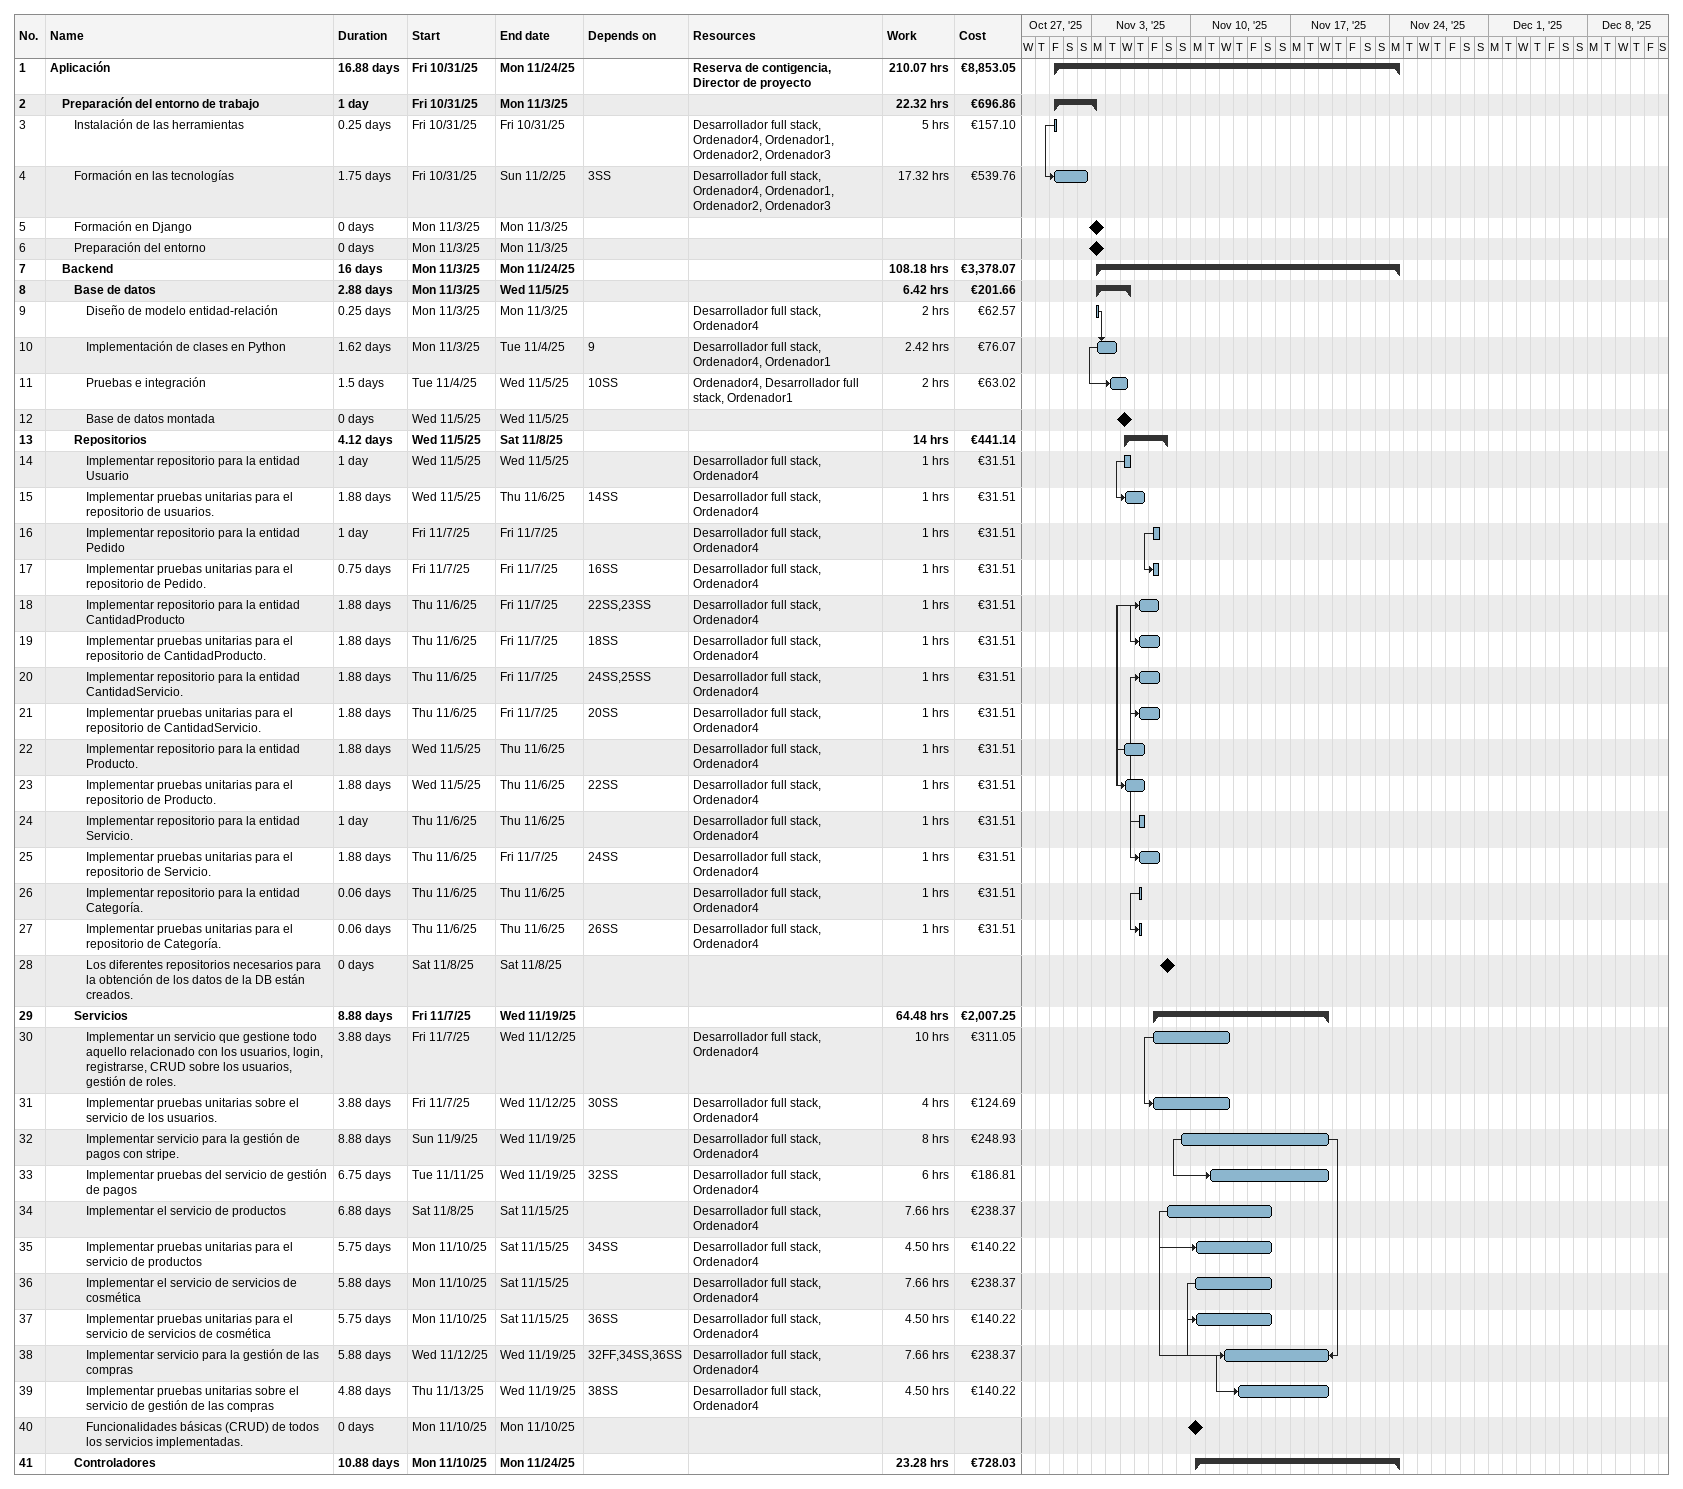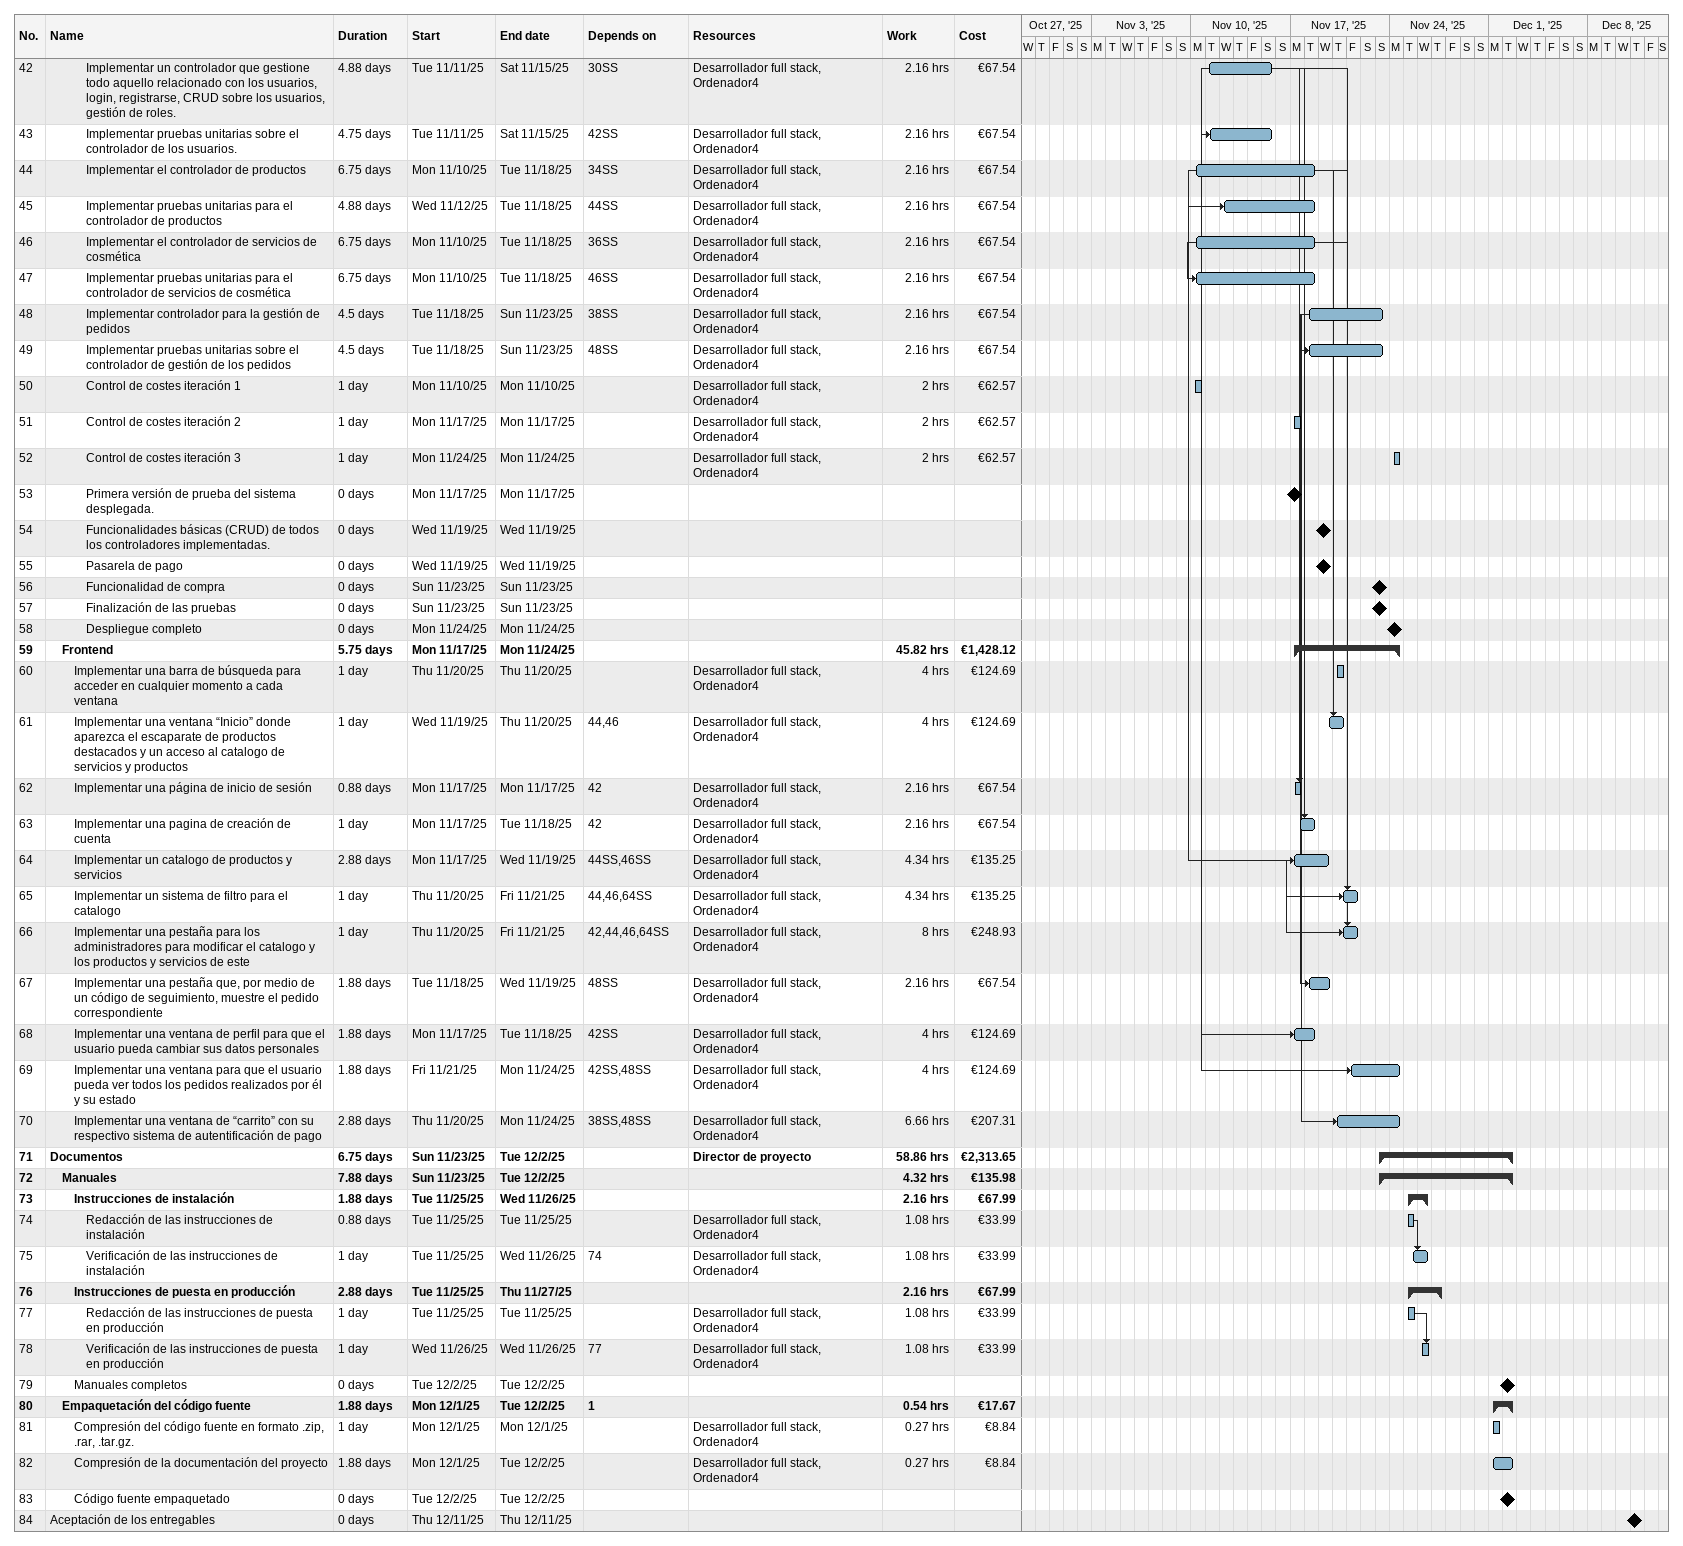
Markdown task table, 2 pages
| ID | Level | Task | Duration | Start | Finish | Predecessors | Resources | Work (h) | Cost (€) |
|---|---|---|---|---|---|---|---|---|---|
| 1 | 1 | **Aplicación** | 16.88d | 2025-10-31 | 2025-11-24 |  | Reserva de contigencia, Director de proyecto | 210.07 | 8853.05 |
| 2 | 2 | **Preparación del entorno de trabajo** | 1d | 2025-10-31 | 2025-11-03 |  |  | 22.32 | 696.86 |
| 3 | 3 | Instalación de las herramientas | 0.25d | 2025-10-31 | 2025-10-31 |  | Desarrollador full stack, Ordenador4, Ordenador1, Ordenador2, Ordenador3 | 5 | 157.10 |
| 4 | 3 | Formación en las tecnologías | 1.75d | 2025-10-31 | 2025-11-02 | 3SS | Desarrollador full stack, Ordenador4, Ordenador1, Ordenador2, Ordenador3 | 17.32 | 539.76 |
| 5 | 3 | Formación en Django | 0d | 2025-11-03 | 2025-11-03 |  |  |  |  |
| 6 | 3 | Preparación del entorno | 0d | 2025-11-03 | 2025-11-03 |  |  |  |  |
| 7 | 2 | **Backend** | 16d | 2025-11-03 | 2025-11-24 |  |  | 108.18 | 3378.07 |
| 8 | 3 | **Base de datos** | 2.88d | 2025-11-03 | 2025-11-05 |  |  | 6.42 | 201.66 |
| 9 | 4 | Diseño de modelo entidad-relación | 0.25d | 2025-11-03 | 2025-11-03 |  | Desarrollador full stack, Ordenador4 | 2 | 62.57 |
| 10 | 4 | Implementación de clases en Python | 1.62d | 2025-11-03 | 2025-11-04 | 9 | Desarrollador full stack, Ordenador4, Ordenador1 | 2.42 | 76.07 |
| 11 | 4 | Pruebas e integración | 1.5d | 2025-11-04 | 2025-11-05 | 10SS | Ordenador4, Desarrollador full stack, Ordenador1 | 2 | 63.02 |
| 12 | 4 | Base de datos montada | 0d | 2025-11-05 | 2025-11-05 |  |  |  |  |
| 13 | 3 | **Repositorios** | 4.12d | 2025-11-05 | 2025-11-08 |  |  | 14 | 441.14 |
| 14 | 4 | Implementar repositorio para la entidad Usuario | 1d | 2025-11-05 | 2025-11-05 |  | Desarrollador full stack, Ordenador4 | 1 | 31.51 |
| 15 | 4 | Implementar pruebas unitarias para el repositorio de usuarios. | 1.88d | 2025-11-05 | 2025-11-06 | 14SS | Desarrollador full stack, Ordenador4 | 1 | 31.51 |
| 16 | 4 | Implementar repositorio para la entidad Pedido | 1d | 2025-11-07 | 2025-11-07 |  | Desarrollador full stack, Ordenador4 | 1 | 31.51 |
| 17 | 4 | Implementar pruebas unitarias para el repositorio de Pedido. | 0.75d | 2025-11-07 | 2025-11-07 | 16SS | Desarrollador full stack, Ordenador4 | 1 | 31.51 |
| 18 | 4 | Implementar repositorio para la entidad CantidadProducto | 1.88d | 2025-11-06 | 2025-11-07 | 22SS, 23SS | Desarrollador full stack, Ordenador4 | 1 | 31.51 |
| 19 | 4 | Implementar pruebas unitarias para el repositorio de CantidadProducto. | 1.88d | 2025-11-06 | 2025-11-07 | 18SS | Desarrollador full stack, Ordenador4 | 1 | 31.51 |
| 20 | 4 | Implementar repositorio para la entidad CantidadServicio. | 1.88d | 2025-11-06 | 2025-11-07 | 24SS, 25SS | Desarrollador full stack, Ordenador4 | 1 | 31.51 |
| 21 | 4 | Implementar pruebas unitarias para el repositorio de CantidadServicio. | 1.88d | 2025-11-06 | 2025-11-07 | 20SS | Desarrollador full stack, Ordenador4 | 1 | 31.51 |
| 22 | 4 | Implementar repositorio para la entidad Producto. | 1.88d | 2025-11-05 | 2025-11-06 |  | Desarrollador full stack, Ordenador4 | 1 | 31.51 |
| 23 | 4 | Implementar pruebas unitarias para el repositorio de Producto. | 1.88d | 2025-11-05 | 2025-11-06 | 22SS | Desarrollador full stack, Ordenador4 | 1 | 31.51 |
| 24 | 4 | Implementar repositorio para la entidad Servicio. | 1d | 2025-11-06 | 2025-11-06 |  | Desarrollador full stack, Ordenador4 | 1 | 31.51 |
| 25 | 4 | Implementar pruebas unitarias para el repositorio de Servicio. | 1.88d | 2025-11-06 | 2025-11-07 | 24SS | Desarrollador full stack, Ordenador4 | 1 | 31.51 |
| 26 | 4 | Implementar repositorio para la entidad Categoría. | 0.06d | 2025-11-06 | 2025-11-06 |  | Desarrollador full stack, Ordenador4 | 1 | 31.51 |
| 27 | 4 | Implementar pruebas unitarias para el repositorio de Categoría. | 0.06d | 2025-11-06 | 2025-11-06 | 26SS | Desarrollador full stack, Ordenador4 | 1 | 31.51 |
| 28 | 4 | Los diferentes repositorios necesarios para la obtención de los datos de la DB están creados. | 0d | 2025-11-08 | 2025-11-08 |  |  |  |  |
| 29 | 3 | **Servicios** | 8.88d | 2025-11-07 | 2025-11-19 |  |  | 64.48 | 2007.25 |
| 30 | 4 | Implementar un servicio que gestione todo aquello relacionado con los usuarios, login, registrarse, CRUD sobre los usuarios, gestión de roles. | 3.88d | 2025-11-07 | 2025-11-12 |  | Desarrollador full stack, Ordenador4 | 10 | 311.05 |
| 31 | 4 | Implementar pruebas unitarias sobre el servicio de los usuarios. | 3.88d | 2025-11-07 | 2025-11-12 | 30SS | Desarrollador full stack, Ordenador4 | 4 | 124.69 |
| 32 | 4 | Implementar servicio para la gestión de pagos con stripe. | 8.88d | 2025-11-09 | 2025-11-19 |  | Desarrollador full stack, Ordenador4 | 8 | 248.93 |
| 33 | 4 | Implementar pruebas del servicio de gestión de pagos | 6.75d | 2025-11-11 | 2025-11-19 | 32SS | Desarrollador full stack, Ordenador4 | 6 | 186.81 |
| 34 | 4 | Implementar el servicio de productos | 6.88d | 2025-11-08 | 2025-11-15 |  | Desarrollador full stack, Ordenador4 | 7.66 | 238.37 |
| 35 | 4 | Implementar pruebas unitarias para el servicio de productos | 5.75d | 2025-11-10 | 2025-11-15 | 34SS | Desarrollador full stack, Ordenador4 | 4.50 | 140.22 |
| 36 | 4 | Implementar el servicio de servicios de cosmética | 5.88d | 2025-11-10 | 2025-11-15 |  | Desarrollador full stack, Ordenador4 | 7.66 | 238.37 |
| 37 | 4 | Implementar pruebas unitarias para el servicio de servicios de cosmética | 5.75d | 2025-11-10 | 2025-11-15 | 36SS | Desarrollador full stack, Ordenador4 | 4.50 | 140.22 |
| 38 | 4 | Implementar servicio para la gestión de las compras | 5.88d | 2025-11-12 | 2025-11-19 | 32FF, 34SS, 36SS | Desarrollador full stack, Ordenador4 | 7.66 | 238.37 |
| 39 | 4 | Implementar pruebas unitarias sobre el servicio de gestión de las compras | 4.88d | 2025-11-13 | 2025-11-19 | 38SS | Desarrollador full stack, Ordenador4 | 4.50 | 140.22 |
| 40 | 4 | Funcionalidades básicas (CRUD) de todos los servicios implementadas. | 0d | 2025-11-10 | 2025-11-10 |  |  |  |  |
| 41 | 3 | **Controladores** | 10.88d | 2025-11-10 | 2025-11-24 |  |  | 23.28 | 728.03 |
| 42 | 4 | Implementar un controlador que gestione todo aquello relacionado con los usuarios, login, registrarse, CRUD sobre los usuarios, gestión de roles. | 4.88d | 2025-11-11 | 2025-11-15 | 30SS | Desarrollador full stack, Ordenador4 | 2.16 | 67.54 |
| 43 | 4 | Implementar pruebas unitarias sobre el controlador de los usuarios. | 4.75d | 2025-11-11 | 2025-11-15 | 42SS | Desarrollador full stack, Ordenador4 | 2.16 | 67.54 |
| 44 | 4 | Implementar el controlador de productos | 6.75d | 2025-11-10 | 2025-11-18 | 34SS | Desarrollador full stack, Ordenador4 | 2.16 | 67.54 |
| 45 | 4 | Implementar pruebas unitarias para el controlador de productos | 4.88d | 2025-11-12 | 2025-11-18 | 44SS | Desarrollador full stack, Ordenador4 | 2.16 | 67.54 |
| 46 | 4 | Implementar el controlador de servicios de cosmética | 6.75d | 2025-11-10 | 2025-11-18 | 36SS | Desarrollador full stack, Ordenador4 | 2.16 | 67.54 |
| 47 | 4 | Implementar pruebas unitarias para el controlador de servicios de cosmética | 6.75d | 2025-11-10 | 2025-11-18 | 46SS | Desarrollador full stack, Ordenador4 | 2.16 | 67.54 |
| 48 | 4 | Implementar controlador para la gestión de pedidos | 4.5d | 2025-11-18 | 2025-11-23 | 38SS | Desarrollador full stack, Ordenador4 | 2.16 | 67.54 |
| 49 | 4 | Implementar pruebas unitarias sobre el controlador de gestión de los pedidos | 4.5d | 2025-11-18 | 2025-11-23 | 48SS | Desarrollador full stack, Ordenador4 | 2.16 | 67.54 |
| 50 | 4 | Control de costes iteración 1 | 1d | 2025-11-10 | 2025-11-10 |  | Desarrollador full stack, Ordenador4 | 2 | 62.57 |
| 51 | 4 | Control de costes iteración 2 | 1d | 2025-11-17 | 2025-11-17 |  | Desarrollador full stack, Ordenador4 | 2 | 62.57 |
| 52 | 4 | Control de costes iteración 3 | 1d | 2025-11-24 | 2025-11-24 |  | Desarrollador full stack, Ordenador4 | 2 | 62.57 |
| 53 | 4 | Primera versión de prueba del sistema desplegada. | 0d | 2025-11-17 | 2025-11-17 |  |  |  |  |
| 54 | 4 | Funcionalidades básicas (CRUD) de todos los controladores implementadas. | 0d | 2025-11-19 | 2025-11-19 |  |  |  |  |
| 55 | 4 | Pasarela de pago | 0d | 2025-11-19 | 2025-11-19 |  |  |  |  |
| 56 | 4 | Funcionalidad de compra | 0d | 2025-11-23 | 2025-11-23 |  |  |  |  |
| 57 | 4 | Finalización de las pruebas | 0d | 2025-11-23 | 2025-11-23 |  |  |  |  |
| 58 | 4 | Despliegue completo | 0d | 2025-11-24 | 2025-11-24 |  |  |  |  |
| 59 | 2 | **Frontend** | 5.75d | 2025-11-17 | 2025-11-24 |  |  | 45.82 | 1428.12 |
| 60 | 3 | Implementar una barra de búsqueda para acceder en cualquier momento a cada ventana | 1d | 2025-11-20 | 2025-11-20 |  | Desarrollador full stack, Ordenador4 | 4 | 124.69 |
| 61 | 3 | Implementar una ventana “Inicio” donde aparezca el escaparate de productos destacados y un acceso al catalogo de servicios y productos | 1d | 2025-11-19 | 2025-11-20 | 44, 46 | Desarrollador full stack, Ordenador4 | 4 | 124.69 |
| 62 | 3 | Implementar una página de inicio de sesión | 0.88d | 2025-11-17 | 2025-11-17 | 42 | Desarrollador full stack, Ordenador4 | 2.16 | 67.54 |
| 63 | 3 | Implementar una pagina de creación de cuenta | 1d | 2025-11-17 | 2025-11-18 | 42 | Desarrollador full stack, Ordenador4 | 2.16 | 67.54 |
| 64 | 3 | Implementar un catalogo de productos y servicios | 2.88d | 2025-11-17 | 2025-11-19 | 44SS, 46SS | Desarrollador full stack, Ordenador4 | 4.34 | 135.25 |
| 65 | 3 | Implementar un sistema de filtro para el catalogo | 1d | 2025-11-20 | 2025-11-21 | 44, 46, 64SS | Desarrollador full stack, Ordenador4 | 4.34 | 135.25 |
| 66 | 3 | Implementar una pestaña para los administradores para modificar el catalogo y los productos y servicios de este | 1d | 2025-11-20 | 2025-11-21 | 42, 44, 46, 64SS | Desarrollador full stack, Ordenador4 | 8 | 248.93 |
| 67 | 3 | Implementar una pestaña que, por medio de un código de seguimiento, muestre el pedido correspondiente | 1.88d | 2025-11-18 | 2025-11-19 | 48SS | Desarrollador full stack, Ordenador4 | 2.16 | 67.54 |
| 68 | 3 | Implementar una ventana de perfil para que el usuario pueda cambiar sus datos personales | 1.88d | 2025-11-17 | 2025-11-18 | 42SS | Desarrollador full stack, Ordenador4 | 4 | 124.69 |
| 69 | 3 | Implementar una ventana para que el usuario pueda ver todos los pedidos realizados por él y su estado | 1.88d | 2025-11-21 | 2025-11-24 | 42SS, 48SS | Desarrollador full stack, Ordenador4 | 4 | 124.69 |
| 70 | 3 | Implementar una ventana de “carrito” con su respectivo sistema de autentificación de pago | 2.88d | 2025-11-20 | 2025-11-24 | 38SS, 48SS | Desarrollador full stack, Ordenador4 | 6.66 | 207.31 |
| 71 | 1 | **Documentos** | 6.75d | 2025-11-23 | 2025-12-02 |  | Director de proyecto | 58.86 | 2313.65 |
| 72 | 2 | **Manuales** | 7.88d | 2025-11-23 | 2025-12-02 |  |  | 4.32 | 135.98 |
| 73 | 3 | **Instrucciones de instalación** | 1.88d | 2025-11-25 | 2025-11-26 |  |  | 2.16 | 67.99 |
| 74 | 4 | Redacción de las instrucciones de instalación | 0.88d | 2025-11-25 | 2025-11-25 |  | Desarrollador full stack, Ordenador4 | 1.08 | 33.99 |
| 75 | 4 | Verificación de las instrucciones de instalación | 1d | 2025-11-25 | 2025-11-26 | 74 | Desarrollador full stack, Ordenador4 | 1.08 | 33.99 |
| 76 | 3 | **Instrucciones de puesta en producción** | 2.88d | 2025-11-25 | 2025-11-27 |  |  | 2.16 | 67.99 |
| 77 | 4 | Redacción de las instrucciones de puesta en producción | 1d | 2025-11-25 | 2025-11-25 |  | Desarrollador full stack, Ordenador4 | 1.08 | 33.99 |
| 78 | 4 | Verificación de las instrucciones de puesta en producción | 1d | 2025-11-26 | 2025-11-26 | 77 | Desarrollador full stack, Ordenador4 | 1.08 | 33.99 |
| 79 | 3 | Manuales completos | 0d | 2025-12-02 | 2025-12-02 |  |  |  |  |
| 80 | 2 | **Empaquetación del código fuente** | 1.88d | 2025-12-01 | 2025-12-02 | 1 |  | 0.54 | 17.67 |
| 81 | 3 | Compresión del código fuente en formato .zip, .rar, .tar.gz. | 1d | 2025-12-01 | 2025-12-01 |  | Desarrollador full stack, Ordenador4 | 0.27 | 8.84 |
| 82 | 3 | Compresión de la documentación del proyecto | 1.88d | 2025-12-01 | 2025-12-02 |  | Desarrollador full stack, Ordenador4 | 0.27 | 8.84 |
| 83 | 3 | Código fuente empaquetado | 0d | 2025-12-02 | 2025-12-02 |  |  |  |  |
| 84 | 1 | Aceptación de los entregables | 0d | 2025-12-11 | 2025-12-11 |  |  |  |  |
